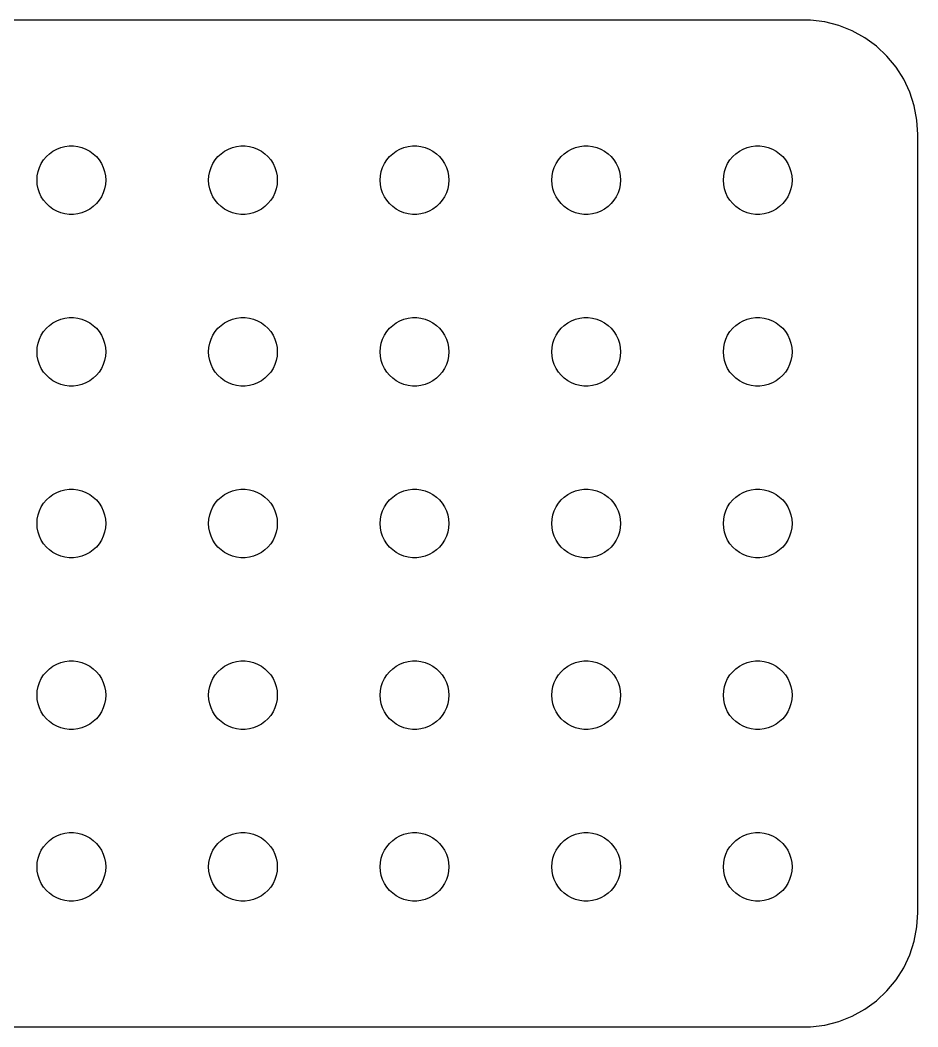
# Model space of a CAD drawing. Header units: metres. Extents: x -37 to 37, y 248 to 508.
# Drawn here: x -2.24 to 37, y 248.01 to 291.99 of the extents above; entities that cross this region are included whole.
import ezdxf

# ---------------------------------------------------------------- set-up
doc = ezdxf.new("R2010")
doc.units = ezdxf.units.M

msp = doc.modelspace()

# ---------------------------------------------------------------- linework, layer by layer
for p, q in [((32.3139, 291.99), (-32.3139, 291.99)), ((32.9369, 291.911), (32.3139, 291.99)), ((33.5451, 291.755), (32.9369, 291.911)), ((34.1289, 291.524), (33.5451, 291.755)), ((34.6791, 291.222), (34.1289, 291.524)), ((35.1871, 290.853), (34.6791, 291.222)), ((35.6448, 290.423), (35.1871, 290.853)), ((36.0451, 289.939), (35.6448, 290.423)), ((36.3815, 289.409), (36.0451, 289.939)), ((36.6489, 288.841), (36.3815, 289.409)), ((36.8429, 288.243), (36.6489, 288.841)), ((36.9606, 287.627), (36.8429, 288.243)), ((37, 287), (36.9606, 287.627)), ((37, 253), (37, 287)), ((-0.803726, 286.266), (-0.638657, 286.357)), ((-0.638657, 286.357), (-0.463516, 286.427)), ((-0.463516, 286.427), (-0.281067, 286.473)), ((-0.281067, 286.473), (-0.094177, 286.497)), ((-0.094177, 286.497), (0.094177, 286.497)), ((0.094177, 286.497), (0.281067, 286.473)), ((0.281067, 286.473), (0.463516, 286.427)), ((0.463516, 286.427), (0.638657, 286.357)), ((0.638657, 286.357), (0.803726, 286.266)), ((6.69626, 286.266), (6.86133, 286.357)), ((6.86133, 286.357), (7.03647, 286.427)), ((7.03647, 286.427), (7.21892, 286.473)), ((7.21892, 286.473), (7.40581, 286.497)), ((7.40581, 286.497), (7.59418, 286.497)), ((7.59418, 286.497), (7.78107, 286.473)), ((7.78107, 286.473), (7.96352, 286.427)), ((7.96352, 286.427), (8.13866, 286.357)), ((8.13866, 286.357), (8.30373, 286.266)), ((14.1963, 286.266), (14.3613, 286.357)), ((14.3613, 286.357), (14.5365, 286.427)), ((14.5365, 286.427), (14.7189, 286.473)), ((14.7189, 286.473), (14.9058, 286.497)), ((14.9058, 286.497), (15.0942, 286.497)), ((15.0942, 286.497), (15.2811, 286.473)), ((15.2811, 286.473), (15.4635, 286.427)), ((15.4635, 286.427), (15.6387, 286.357)), ((15.6387, 286.357), (15.8037, 286.266)), ((21.6963, 286.266), (21.8613, 286.357)), ((21.8613, 286.357), (22.0365, 286.427)), ((22.0365, 286.427), (22.2189, 286.473)), ((22.2189, 286.473), (22.4058, 286.497)), ((22.4058, 286.497), (22.5942, 286.497)), ((22.5942, 286.497), (22.7811, 286.473)), ((22.7811, 286.473), (22.9635, 286.427)), ((22.9635, 286.427), (23.1387, 286.357)), ((23.1387, 286.357), (23.3037, 286.266)), ((29.1963, 286.266), (29.3613, 286.357)), ((29.3613, 286.357), (29.5365, 286.427)), ((29.5365, 286.427), (29.7189, 286.473)), ((29.7189, 286.473), (29.9058, 286.497)), ((29.9058, 286.497), (30.0942, 286.497)), ((30.0942, 286.497), (30.2811, 286.473)), ((30.2811, 286.473), (30.4635, 286.427)), ((30.4635, 286.427), (30.6387, 286.357)), ((30.6387, 286.357), (30.8037, 286.266)), ((-1.31445, 285.723), (-1.21352, 285.882)), ((-1.21352, 285.882), (-1.09344, 286.027)), ((-1.09344, 286.027), (-0.956131, 286.156)), ((-0.956131, 286.156), (-0.803726, 286.266)), ((0.803726, 286.266), (0.956131, 286.156)), ((0.956131, 286.156), (1.09344, 286.027)), ((1.09344, 286.027), (1.21352, 285.882)), ((1.21352, 285.882), (1.31445, 285.723)), ((6.18553, 285.723), (6.28647, 285.882)), ((6.28647, 285.882), (6.40654, 286.027)), ((6.40654, 286.027), (6.54385, 286.156)), ((6.54385, 286.156), (6.69626, 286.266)), ((8.30373, 286.266), (8.45613, 286.156)), ((8.45613, 286.156), (8.59344, 286.027)), ((8.59344, 286.027), (8.71352, 285.882)), ((8.71352, 285.882), (8.81445, 285.723)), ((13.6855, 285.723), (13.7865, 285.882)), ((13.7865, 285.882), (13.9065, 286.027)), ((13.9065, 286.027), (14.0439, 286.156)), ((14.0439, 286.156), (14.1963, 286.266)), ((15.8037, 286.266), (15.9561, 286.156)), ((15.9561, 286.156), (16.0934, 286.027)), ((16.0934, 286.027), (16.2135, 285.882)), ((16.2135, 285.882), (16.3145, 285.723)), ((21.1855, 285.723), (21.2865, 285.882)), ((21.2865, 285.882), (21.4065, 286.027)), ((21.4065, 286.027), (21.5439, 286.156)), ((21.5439, 286.156), (21.6963, 286.266)), ((23.3037, 286.266), (23.4561, 286.156)), ((23.4561, 286.156), (23.5934, 286.027)), ((23.5934, 286.027), (23.7135, 285.882)), ((23.7135, 285.882), (23.8145, 285.723)), ((28.6855, 285.723), (28.7865, 285.882)), ((28.7865, 285.882), (28.9065, 286.027)), ((28.9065, 286.027), (29.0439, 286.156)), ((29.0439, 286.156), (29.1963, 286.266)), ((30.8037, 286.266), (30.9561, 286.156)), ((30.9561, 286.156), (31.0934, 286.027)), ((31.0934, 286.027), (31.2135, 285.882)), ((31.2135, 285.882), (31.3145, 285.723)), ((-1.45287, 285.373), (-1.39465, 285.552)), ((-1.39465, 285.552), (-1.31445, 285.723)), ((1.31445, 285.723), (1.39465, 285.552)), ((1.39465, 285.552), (1.45287, 285.373)), ((6.04712, 285.373), (6.10533, 285.552)), ((6.10533, 285.552), (6.18553, 285.723)), ((8.81445, 285.723), (8.89465, 285.552)), ((8.89465, 285.552), (8.95287, 285.373)), ((13.5471, 285.373), (13.6053, 285.552)), ((13.6053, 285.552), (13.6855, 285.723)), ((16.3145, 285.723), (16.3947, 285.552)), ((16.3947, 285.552), (16.4529, 285.373)), ((21.0471, 285.373), (21.1053, 285.552)), ((21.1053, 285.552), (21.1855, 285.723)), ((23.8145, 285.723), (23.8947, 285.552)), ((23.8947, 285.552), (23.9529, 285.373)), ((28.5471, 285.373), (28.6053, 285.552)), ((28.6053, 285.552), (28.6855, 285.723)), ((31.3145, 285.723), (31.3947, 285.552)), ((31.3947, 285.552), (31.4529, 285.373)), ((-1.5, 285), (-1.48816, 285.188)), ((-1.48816, 284.812), (-1.5, 285)), ((-1.48816, 285.188), (-1.45287, 285.373)), ((1.45287, 285.373), (1.48816, 285.188)), ((1.48816, 285.188), (1.5, 285)), ((1.5, 285), (1.48816, 284.812)), ((6, 285), (6.01183, 285.188)), ((6.01183, 284.812), (6, 285)), ((6.01183, 285.188), (6.04712, 285.373)), ((8.95287, 285.373), (8.98816, 285.188)), ((8.98816, 285.188), (9, 285)), ((9, 285), (8.98816, 284.812)), ((13.5, 285), (13.5118, 285.188)), ((13.5118, 284.812), (13.5, 285)), ((13.5118, 285.188), (13.5471, 285.373)), ((16.4529, 285.373), (16.4882, 285.188)), ((16.4882, 285.188), (16.5, 285)), ((16.5, 285), (16.4882, 284.812)), ((21, 285), (21.0118, 285.188)), ((21.0118, 284.812), (21, 285)), ((21.0118, 285.188), (21.0471, 285.373)), ((23.9529, 285.373), (23.9882, 285.188)), ((23.9882, 285.188), (24, 285)), ((24, 285), (23.9882, 284.812)), ((28.5, 285), (28.5118, 285.188)), ((28.5118, 284.812), (28.5, 285)), ((28.5118, 285.188), (28.5471, 285.373)), ((31.4529, 285.373), (31.4882, 285.188)), ((31.4882, 285.188), (31.5, 285)), ((31.5, 285), (31.4882, 284.812)), ((-1.45287, 284.627), (-1.48816, 284.812)), ((-1.39465, 284.448), (-1.45287, 284.627)), ((1.45287, 284.627), (1.39465, 284.448)), ((1.48816, 284.812), (1.45287, 284.627)), ((6.04712, 284.627), (6.01183, 284.812)), ((6.10533, 284.448), (6.04712, 284.627)), ((8.95287, 284.627), (8.89465, 284.448)), ((8.98816, 284.812), (8.95287, 284.627)), ((13.5471, 284.627), (13.5118, 284.812)), ((13.6053, 284.448), (13.5471, 284.627)), ((16.4529, 284.627), (16.3947, 284.448)), ((16.4882, 284.812), (16.4529, 284.627)), ((21.0471, 284.627), (21.0118, 284.812)), ((21.1053, 284.448), (21.0471, 284.627)), ((23.9529, 284.627), (23.8947, 284.448)), ((23.9882, 284.812), (23.9529, 284.627)), ((28.5471, 284.627), (28.5118, 284.812)), ((28.6053, 284.448), (28.5471, 284.627)), ((31.4529, 284.627), (31.3947, 284.448)), ((31.4882, 284.812), (31.4529, 284.627)), ((-1.31445, 284.277), (-1.39465, 284.448)), ((-1.21352, 284.118), (-1.31445, 284.277)), ((-1.09344, 283.973), (-1.21352, 284.118)), ((1.21352, 284.118), (1.09344, 283.973)), ((1.31445, 284.277), (1.21352, 284.118)), ((1.39465, 284.448), (1.31445, 284.277)), ((6.18553, 284.277), (6.10533, 284.448)), ((6.28647, 284.118), (6.18553, 284.277)), ((6.40654, 283.973), (6.28647, 284.118)), ((8.71352, 284.118), (8.59344, 283.973)), ((8.81445, 284.277), (8.71352, 284.118)), ((8.89465, 284.448), (8.81445, 284.277)), ((13.6855, 284.277), (13.6053, 284.448)), ((13.7865, 284.118), (13.6855, 284.277)), ((13.9065, 283.973), (13.7865, 284.118)), ((16.2135, 284.118), (16.0934, 283.973)), ((16.3145, 284.277), (16.2135, 284.118)), ((16.3947, 284.448), (16.3145, 284.277)), ((21.1855, 284.277), (21.1053, 284.448)), ((21.2865, 284.118), (21.1855, 284.277)), ((21.4065, 283.973), (21.2865, 284.118)), ((23.7135, 284.118), (23.5934, 283.973)), ((23.8145, 284.277), (23.7135, 284.118)), ((23.8947, 284.448), (23.8145, 284.277)), ((28.6855, 284.277), (28.6053, 284.448)), ((28.7865, 284.118), (28.6855, 284.277)), ((28.9065, 283.973), (28.7865, 284.118)), ((31.2135, 284.118), (31.0934, 283.973)), ((31.3145, 284.277), (31.2135, 284.118)), ((31.3947, 284.448), (31.3145, 284.277)), ((-0.956131, 283.844), (-1.09344, 283.973)), ((-0.803726, 283.734), (-0.956131, 283.844)), ((-0.638657, 283.643), (-0.803726, 283.734)), ((0.803726, 283.734), (0.638657, 283.643)), ((0.956131, 283.844), (0.803726, 283.734)), ((1.09344, 283.973), (0.956131, 283.844)), ((6.54385, 283.844), (6.40654, 283.973)), ((6.69626, 283.734), (6.54385, 283.844)), ((6.86133, 283.643), (6.69626, 283.734)), ((8.30373, 283.734), (8.13866, 283.643)), ((8.45613, 283.844), (8.30373, 283.734)), ((8.59344, 283.973), (8.45613, 283.844)), ((14.0439, 283.844), (13.9065, 283.973)), ((14.1963, 283.734), (14.0439, 283.844)), ((14.3613, 283.643), (14.1963, 283.734)), ((15.8037, 283.734), (15.6387, 283.643)), ((15.9561, 283.844), (15.8037, 283.734)), ((16.0934, 283.973), (15.9561, 283.844)), ((21.5439, 283.844), (21.4065, 283.973)), ((21.6963, 283.734), (21.5439, 283.844)), ((21.8613, 283.643), (21.6963, 283.734)), ((23.3037, 283.734), (23.1387, 283.643)), ((23.4561, 283.844), (23.3037, 283.734)), ((23.5934, 283.973), (23.4561, 283.844)), ((29.0439, 283.844), (28.9065, 283.973)), ((29.1963, 283.734), (29.0439, 283.844)), ((29.3613, 283.643), (29.1963, 283.734)), ((30.8037, 283.734), (30.6387, 283.643)), ((30.9561, 283.844), (30.8037, 283.734)), ((31.0934, 283.973), (30.9561, 283.844)), ((-0.463516, 283.573), (-0.638657, 283.643)), ((-0.281067, 283.527), (-0.463516, 283.573)), ((-0.094177, 283.503), (-0.281067, 283.527)), ((0.094177, 283.503), (-0.094177, 283.503)), ((0.281067, 283.527), (0.094177, 283.503)), ((0.463516, 283.573), (0.281067, 283.527)), ((0.638657, 283.643), (0.463516, 283.573)), ((7.03647, 283.573), (6.86133, 283.643)), ((7.21892, 283.527), (7.03647, 283.573)), ((7.40581, 283.503), (7.21892, 283.527)), ((7.59418, 283.503), (7.40581, 283.503)), ((7.78107, 283.527), (7.59418, 283.503)), ((7.96352, 283.573), (7.78107, 283.527)), ((8.13866, 283.643), (7.96352, 283.573)), ((14.5365, 283.573), (14.3613, 283.643)), ((14.7189, 283.527), (14.5365, 283.573)), ((14.9058, 283.503), (14.7189, 283.527)), ((15.0942, 283.503), (14.9058, 283.503)), ((15.2811, 283.527), (15.0942, 283.503)), ((15.4635, 283.573), (15.2811, 283.527)), ((15.6387, 283.643), (15.4635, 283.573)), ((22.0365, 283.573), (21.8613, 283.643)), ((22.2189, 283.527), (22.0365, 283.573)), ((22.4058, 283.503), (22.2189, 283.527)), ((22.5942, 283.503), (22.4058, 283.503)), ((22.7811, 283.527), (22.5942, 283.503)), ((22.9635, 283.573), (22.7811, 283.527)), ((23.1387, 283.643), (22.9635, 283.573)), ((29.5365, 283.573), (29.3613, 283.643)), ((29.7189, 283.527), (29.5365, 283.573)), ((29.9058, 283.503), (29.7189, 283.527)), ((30.0942, 283.503), (29.9058, 283.503)), ((30.2811, 283.527), (30.0942, 283.503)), ((30.4635, 283.573), (30.2811, 283.527)), ((30.6387, 283.643), (30.4635, 283.573)), ((-0.803726, 278.766), (-0.638657, 278.857)), ((-0.638657, 278.857), (-0.463516, 278.927)), ((-0.463516, 278.927), (-0.281067, 278.973)), ((-0.281067, 278.973), (-0.094177, 278.997)), ((-0.094177, 278.997), (0.094177, 278.997)), ((0.094177, 278.997), (0.281067, 278.973)), ((0.281067, 278.973), (0.463516, 278.927)), ((0.463516, 278.927), (0.638657, 278.857)), ((0.638657, 278.857), (0.803726, 278.766)), ((6.69626, 278.766), (6.86133, 278.857)), ((6.86133, 278.857), (7.03647, 278.927)), ((7.03647, 278.927), (7.21892, 278.973)), ((7.21892, 278.973), (7.40581, 278.997)), ((7.40581, 278.997), (7.59418, 278.997)), ((7.59418, 278.997), (7.78107, 278.973)), ((7.78107, 278.973), (7.96352, 278.927)), ((7.96352, 278.927), (8.13866, 278.857)), ((8.13866, 278.857), (8.30373, 278.766)), ((14.1963, 278.766), (14.3613, 278.857)), ((14.3613, 278.857), (14.5365, 278.927)), ((14.5365, 278.927), (14.7189, 278.973)), ((14.7189, 278.973), (14.9058, 278.997)), ((14.9058, 278.997), (15.0942, 278.997)), ((15.0942, 278.997), (15.2811, 278.973)), ((15.2811, 278.973), (15.4635, 278.927)), ((15.4635, 278.927), (15.6387, 278.857)), ((15.6387, 278.857), (15.8037, 278.766)), ((21.6963, 278.766), (21.8613, 278.857)), ((21.8613, 278.857), (22.0365, 278.927)), ((22.0365, 278.927), (22.2189, 278.973)), ((22.2189, 278.973), (22.4058, 278.997)), ((22.4058, 278.997), (22.5942, 278.997)), ((22.5942, 278.997), (22.7811, 278.973)), ((22.7811, 278.973), (22.9635, 278.927)), ((22.9635, 278.927), (23.1387, 278.857)), ((23.1387, 278.857), (23.3037, 278.766)), ((29.1963, 278.766), (29.3613, 278.857)), ((29.3613, 278.857), (29.5365, 278.927)), ((29.5365, 278.927), (29.7189, 278.973)), ((29.7189, 278.973), (29.9058, 278.997)), ((29.9058, 278.997), (30.0942, 278.997)), ((30.0942, 278.997), (30.2811, 278.973)), ((30.2811, 278.973), (30.4635, 278.927)), ((30.4635, 278.927), (30.6387, 278.857)), ((30.6387, 278.857), (30.8037, 278.766)), ((-1.21352, 278.382), (-1.09344, 278.527)), ((-1.09344, 278.527), (-0.956131, 278.656)), ((-0.956131, 278.656), (-0.803726, 278.766)), ((0.803726, 278.766), (0.956131, 278.656)), ((0.956131, 278.656), (1.09344, 278.527)), ((1.09344, 278.527), (1.21352, 278.382)), ((6.28647, 278.382), (6.40654, 278.527)), ((6.40654, 278.527), (6.54385, 278.656)), ((6.54385, 278.656), (6.69626, 278.766)), ((8.30373, 278.766), (8.45613, 278.656)), ((8.45613, 278.656), (8.59344, 278.527)), ((8.59344, 278.527), (8.71352, 278.382)), ((13.7865, 278.382), (13.9065, 278.527)), ((13.9065, 278.527), (14.0439, 278.656)), ((14.0439, 278.656), (14.1963, 278.766)), ((15.8037, 278.766), (15.9561, 278.656)), ((15.9561, 278.656), (16.0934, 278.527)), ((16.0934, 278.527), (16.2135, 278.382)), ((21.2865, 278.382), (21.4065, 278.527)), ((21.4065, 278.527), (21.5439, 278.656)), ((21.5439, 278.656), (21.6963, 278.766)), ((23.3037, 278.766), (23.4561, 278.656)), ((23.4561, 278.656), (23.5934, 278.527)), ((23.5934, 278.527), (23.7135, 278.382)), ((28.7865, 278.382), (28.9065, 278.527)), ((28.9065, 278.527), (29.0439, 278.656)), ((29.0439, 278.656), (29.1963, 278.766)), ((30.8037, 278.766), (30.9561, 278.656)), ((30.9561, 278.656), (31.0934, 278.527)), ((31.0934, 278.527), (31.2135, 278.382)), ((-1.45287, 277.873), (-1.39465, 278.052)), ((-1.39465, 278.052), (-1.31445, 278.223)), ((-1.31445, 278.223), (-1.21352, 278.382)), ((1.21352, 278.382), (1.31445, 278.223)), ((1.31445, 278.223), (1.39465, 278.052)), ((1.39465, 278.052), (1.45287, 277.873)), ((6.04712, 277.873), (6.10533, 278.052)), ((6.10533, 278.052), (6.18553, 278.223)), ((6.18553, 278.223), (6.28647, 278.382)), ((8.71352, 278.382), (8.81445, 278.223)), ((8.81445, 278.223), (8.89465, 278.052)), ((8.89465, 278.052), (8.95287, 277.873)), ((13.5471, 277.873), (13.6053, 278.052)), ((13.6053, 278.052), (13.6855, 278.223)), ((13.6855, 278.223), (13.7865, 278.382)), ((16.2135, 278.382), (16.3145, 278.223)), ((16.3145, 278.223), (16.3947, 278.052)), ((16.3947, 278.052), (16.4529, 277.873)), ((21.0471, 277.873), (21.1053, 278.052)), ((21.1053, 278.052), (21.1855, 278.223)), ((21.1855, 278.223), (21.2865, 278.382)), ((23.7135, 278.382), (23.8145, 278.223)), ((23.8145, 278.223), (23.8947, 278.052)), ((23.8947, 278.052), (23.9529, 277.873)), ((28.5471, 277.873), (28.6053, 278.052)), ((28.6053, 278.052), (28.6855, 278.223)), ((28.6855, 278.223), (28.7865, 278.382)), ((31.2135, 278.382), (31.3145, 278.223)), ((31.3145, 278.223), (31.3947, 278.052)), ((31.3947, 278.052), (31.4529, 277.873)), ((-1.5, 277.5), (-1.48816, 277.688)), ((-1.48816, 277.688), (-1.45287, 277.873)), ((1.45287, 277.873), (1.48816, 277.688)), ((1.48816, 277.688), (1.5, 277.5)), ((6, 277.5), (6.01183, 277.688)), ((6.01183, 277.688), (6.04712, 277.873)), ((8.95287, 277.873), (8.98816, 277.688)), ((8.98816, 277.688), (9, 277.5)), ((13.5, 277.5), (13.5118, 277.688)), ((13.5118, 277.688), (13.5471, 277.873)), ((16.4529, 277.873), (16.4882, 277.688)), ((16.4882, 277.688), (16.5, 277.5)), ((21, 277.5), (21.0118, 277.688)), ((21.0118, 277.688), (21.0471, 277.873)), ((23.9529, 277.873), (23.9882, 277.688)), ((23.9882, 277.688), (24, 277.5)), ((28.5, 277.5), (28.5118, 277.688)), ((28.5118, 277.688), (28.5471, 277.873)), ((31.4529, 277.873), (31.4882, 277.688)), ((31.4882, 277.688), (31.5, 277.5)), ((-1.48816, 277.312), (-1.5, 277.5)), ((-1.45287, 277.127), (-1.48816, 277.312)), ((-1.39465, 276.948), (-1.45287, 277.127)), ((1.45287, 277.127), (1.39465, 276.948)), ((1.48816, 277.312), (1.45287, 277.127)), ((1.5, 277.5), (1.48816, 277.312)), ((6.01183, 277.312), (6, 277.5)), ((6.04712, 277.127), (6.01183, 277.312)), ((6.10533, 276.948), (6.04712, 277.127)), ((8.95287, 277.127), (8.89465, 276.948)), ((8.98816, 277.312), (8.95287, 277.127)), ((9, 277.5), (8.98816, 277.312)), ((13.5118, 277.312), (13.5, 277.5)), ((13.5471, 277.127), (13.5118, 277.312)), ((13.6053, 276.948), (13.5471, 277.127)), ((16.4529, 277.127), (16.3947, 276.948)), ((16.4882, 277.312), (16.4529, 277.127)), ((16.5, 277.5), (16.4882, 277.312)), ((21.0118, 277.312), (21, 277.5)), ((21.0471, 277.127), (21.0118, 277.312)), ((21.1053, 276.948), (21.0471, 277.127)), ((23.9529, 277.127), (23.8947, 276.948)), ((23.9882, 277.312), (23.9529, 277.127)), ((24, 277.5), (23.9882, 277.312)), ((28.5118, 277.312), (28.5, 277.5)), ((28.5471, 277.127), (28.5118, 277.312)), ((28.6053, 276.948), (28.5471, 277.127)), ((31.4529, 277.127), (31.3947, 276.948)), ((31.4882, 277.312), (31.4529, 277.127)), ((31.5, 277.5), (31.4882, 277.312)), ((-1.31445, 276.777), (-1.39465, 276.948)), ((-1.21352, 276.618), (-1.31445, 276.777)), ((1.31445, 276.777), (1.21352, 276.618)), ((1.39465, 276.948), (1.31445, 276.777)), ((6.18553, 276.777), (6.10533, 276.948)), ((6.28647, 276.618), (6.18553, 276.777)), ((8.81445, 276.777), (8.71352, 276.618)), ((8.89465, 276.948), (8.81445, 276.777)), ((13.6855, 276.777), (13.6053, 276.948)), ((13.7865, 276.618), (13.6855, 276.777)), ((16.3145, 276.777), (16.2135, 276.618)), ((16.3947, 276.948), (16.3145, 276.777)), ((21.1855, 276.777), (21.1053, 276.948)), ((21.2865, 276.618), (21.1855, 276.777)), ((23.8145, 276.777), (23.7135, 276.618)), ((23.8947, 276.948), (23.8145, 276.777)), ((28.6855, 276.777), (28.6053, 276.948)), ((28.7865, 276.618), (28.6855, 276.777)), ((31.3145, 276.777), (31.2135, 276.618)), ((31.3947, 276.948), (31.3145, 276.777)), ((-1.09344, 276.473), (-1.21352, 276.618)), ((-0.956131, 276.344), (-1.09344, 276.473)), ((-0.803726, 276.234), (-0.956131, 276.344)), ((-0.638657, 276.143), (-0.803726, 276.234)), ((0.803726, 276.234), (0.638657, 276.143)), ((0.956131, 276.344), (0.803726, 276.234)), ((1.09344, 276.473), (0.956131, 276.344)), ((1.21352, 276.618), (1.09344, 276.473)), ((6.40654, 276.473), (6.28647, 276.618)), ((6.54385, 276.344), (6.40654, 276.473)), ((6.69626, 276.234), (6.54385, 276.344)), ((6.86133, 276.143), (6.69626, 276.234)), ((8.30373, 276.234), (8.13866, 276.143)), ((8.45613, 276.344), (8.30373, 276.234)), ((8.59344, 276.473), (8.45613, 276.344)), ((8.71352, 276.618), (8.59344, 276.473)), ((13.9065, 276.473), (13.7865, 276.618)), ((14.0439, 276.344), (13.9065, 276.473)), ((14.1963, 276.234), (14.0439, 276.344)), ((14.3613, 276.143), (14.1963, 276.234)), ((15.8037, 276.234), (15.6387, 276.143)), ((15.9561, 276.344), (15.8037, 276.234)), ((16.0934, 276.473), (15.9561, 276.344)), ((16.2135, 276.618), (16.0934, 276.473)), ((21.4065, 276.473), (21.2865, 276.618)), ((21.5439, 276.344), (21.4065, 276.473)), ((21.6963, 276.234), (21.5439, 276.344)), ((21.8613, 276.143), (21.6963, 276.234)), ((23.3037, 276.234), (23.1387, 276.143)), ((23.4561, 276.344), (23.3037, 276.234)), ((23.5934, 276.473), (23.4561, 276.344)), ((23.7135, 276.618), (23.5934, 276.473)), ((28.9065, 276.473), (28.7865, 276.618)), ((29.0439, 276.344), (28.9065, 276.473)), ((29.1963, 276.234), (29.0439, 276.344)), ((29.3613, 276.143), (29.1963, 276.234)), ((30.8037, 276.234), (30.6387, 276.143)), ((30.9561, 276.344), (30.8037, 276.234)), ((31.0934, 276.473), (30.9561, 276.344)), ((31.2135, 276.618), (31.0934, 276.473)), ((-0.463516, 276.073), (-0.638657, 276.143)), ((-0.281067, 276.027), (-0.463516, 276.073)), ((-0.094177, 276.003), (-0.281067, 276.027)), ((0.094177, 276.003), (-0.094177, 276.003)), ((0.281067, 276.027), (0.094177, 276.003)), ((0.463516, 276.073), (0.281067, 276.027)), ((0.638657, 276.143), (0.463516, 276.073)), ((7.03647, 276.073), (6.86133, 276.143)), ((7.21892, 276.027), (7.03647, 276.073)), ((7.40581, 276.003), (7.21892, 276.027)), ((7.59418, 276.003), (7.40581, 276.003)), ((7.78107, 276.027), (7.59418, 276.003)), ((7.96352, 276.073), (7.78107, 276.027)), ((8.13866, 276.143), (7.96352, 276.073)), ((14.5365, 276.073), (14.3613, 276.143)), ((14.7189, 276.027), (14.5365, 276.073)), ((14.9058, 276.003), (14.7189, 276.027)), ((15.0942, 276.003), (14.9058, 276.003)), ((15.2811, 276.027), (15.0942, 276.003)), ((15.4635, 276.073), (15.2811, 276.027)), ((15.6387, 276.143), (15.4635, 276.073)), ((22.0365, 276.073), (21.8613, 276.143)), ((22.2189, 276.027), (22.0365, 276.073)), ((22.4058, 276.003), (22.2189, 276.027)), ((22.5942, 276.003), (22.4058, 276.003)), ((22.7811, 276.027), (22.5942, 276.003)), ((22.9635, 276.073), (22.7811, 276.027)), ((23.1387, 276.143), (22.9635, 276.073)), ((29.5365, 276.073), (29.3613, 276.143)), ((29.7189, 276.027), (29.5365, 276.073)), ((29.9058, 276.003), (29.7189, 276.027)), ((30.0942, 276.003), (29.9058, 276.003)), ((30.2811, 276.027), (30.0942, 276.003)), ((30.4635, 276.073), (30.2811, 276.027)), ((30.6387, 276.143), (30.4635, 276.073)), ((-0.803726, 271.266), (-0.638657, 271.357)), ((-0.638657, 271.357), (-0.463516, 271.427)), ((-0.463516, 271.427), (-0.281067, 271.473)), ((-0.281067, 271.473), (-0.094177, 271.497)), ((-0.094177, 271.497), (0.094177, 271.497)), ((0.094177, 271.497), (0.281067, 271.473)), ((0.281067, 271.473), (0.463516, 271.427)), ((0.463516, 271.427), (0.638657, 271.357)), ((0.638657, 271.357), (0.803726, 271.266)), ((6.69626, 271.266), (6.86133, 271.357)), ((6.86133, 271.357), (7.03647, 271.427)), ((7.03647, 271.427), (7.21892, 271.473)), ((7.21892, 271.473), (7.40581, 271.497)), ((7.40581, 271.497), (7.59418, 271.497)), ((7.59418, 271.497), (7.78107, 271.473)), ((7.78107, 271.473), (7.96352, 271.427)), ((7.96352, 271.427), (8.13866, 271.357)), ((8.13866, 271.357), (8.30373, 271.266)), ((14.1963, 271.266), (14.3613, 271.357)), ((14.3613, 271.357), (14.5365, 271.427)), ((14.5365, 271.427), (14.7189, 271.473)), ((14.7189, 271.473), (14.9058, 271.497)), ((14.9058, 271.497), (15.0942, 271.497)), ((15.0942, 271.497), (15.2811, 271.473)), ((15.2811, 271.473), (15.4635, 271.427)), ((15.4635, 271.427), (15.6387, 271.357)), ((15.6387, 271.357), (15.8037, 271.266)), ((21.6963, 271.266), (21.8613, 271.357)), ((21.8613, 271.357), (22.0365, 271.427)), ((22.0365, 271.427), (22.2189, 271.473)), ((22.2189, 271.473), (22.4058, 271.497)), ((22.4058, 271.497), (22.5942, 271.497)), ((22.5942, 271.497), (22.7811, 271.473)), ((22.7811, 271.473), (22.9635, 271.427)), ((22.9635, 271.427), (23.1387, 271.357)), ((23.1387, 271.357), (23.3037, 271.266)), ((29.1963, 271.266), (29.3613, 271.357)), ((29.3613, 271.357), (29.5365, 271.427)), ((29.5365, 271.427), (29.7189, 271.473)), ((29.7189, 271.473), (29.9058, 271.497)), ((29.9058, 271.497), (30.0942, 271.497)), ((30.0942, 271.497), (30.2811, 271.473)), ((30.2811, 271.473), (30.4635, 271.427)), ((30.4635, 271.427), (30.6387, 271.357)), ((30.6387, 271.357), (30.8037, 271.266)), ((-1.21352, 270.882), (-1.09344, 271.027)), ((-1.09344, 271.027), (-0.956131, 271.156)), ((-0.956131, 271.156), (-0.803726, 271.266)), ((0.803726, 271.266), (0.956131, 271.156)), ((0.956131, 271.156), (1.09344, 271.027)), ((1.09344, 271.027), (1.21352, 270.882)), ((6.28647, 270.882), (6.40654, 271.027)), ((6.40654, 271.027), (6.54385, 271.156)), ((6.54385, 271.156), (6.69626, 271.266)), ((8.30373, 271.266), (8.45613, 271.156)), ((8.45613, 271.156), (8.59344, 271.027)), ((8.59344, 271.027), (8.71352, 270.882)), ((13.7865, 270.882), (13.9065, 271.027)), ((13.9065, 271.027), (14.0439, 271.156)), ((14.0439, 271.156), (14.1963, 271.266)), ((15.8037, 271.266), (15.9561, 271.156)), ((15.9561, 271.156), (16.0934, 271.027)), ((16.0934, 271.027), (16.2135, 270.882)), ((21.2865, 270.882), (21.4065, 271.027)), ((21.4065, 271.027), (21.5439, 271.156)), ((21.5439, 271.156), (21.6963, 271.266)), ((23.3037, 271.266), (23.4561, 271.156)), ((23.4561, 271.156), (23.5934, 271.027)), ((23.5934, 271.027), (23.7135, 270.882)), ((28.7865, 270.882), (28.9065, 271.027)), ((28.9065, 271.027), (29.0439, 271.156)), ((29.0439, 271.156), (29.1963, 271.266)), ((30.8037, 271.266), (30.9561, 271.156)), ((30.9561, 271.156), (31.0934, 271.027)), ((31.0934, 271.027), (31.2135, 270.882)), ((-1.45287, 270.373), (-1.39465, 270.552)), ((-1.39465, 270.552), (-1.31445, 270.723)), ((-1.31445, 270.723), (-1.21352, 270.882)), ((1.21352, 270.882), (1.31445, 270.723)), ((1.31445, 270.723), (1.39465, 270.552)), ((1.39465, 270.552), (1.45287, 270.373)), ((6.04712, 270.373), (6.10533, 270.552)), ((6.10533, 270.552), (6.18553, 270.723)), ((6.18553, 270.723), (6.28647, 270.882)), ((8.71352, 270.882), (8.81445, 270.723)), ((8.81445, 270.723), (8.89465, 270.552)), ((8.89465, 270.552), (8.95287, 270.373)), ((13.5471, 270.373), (13.6053, 270.552)), ((13.6053, 270.552), (13.6855, 270.723)), ((13.6855, 270.723), (13.7865, 270.882)), ((16.2135, 270.882), (16.3145, 270.723)), ((16.3145, 270.723), (16.3947, 270.552)), ((16.3947, 270.552), (16.4529, 270.373)), ((21.0471, 270.373), (21.1053, 270.552)), ((21.1053, 270.552), (21.1855, 270.723)), ((21.1855, 270.723), (21.2865, 270.882)), ((23.7135, 270.882), (23.8145, 270.723)), ((23.8145, 270.723), (23.8947, 270.552)), ((23.8947, 270.552), (23.9529, 270.373)), ((28.5471, 270.373), (28.6053, 270.552)), ((28.6053, 270.552), (28.6855, 270.723)), ((28.6855, 270.723), (28.7865, 270.882)), ((31.2135, 270.882), (31.3145, 270.723)), ((31.3145, 270.723), (31.3947, 270.552)), ((31.3947, 270.552), (31.4529, 270.373)), ((-1.5, 270), (-1.48816, 270.188)), ((-1.48816, 270.188), (-1.45287, 270.373)), ((1.45287, 270.373), (1.48816, 270.188)), ((1.48816, 270.188), (1.5, 270)), ((6, 270), (6.01183, 270.188)), ((6.01183, 270.188), (6.04712, 270.373)), ((8.95287, 270.373), (8.98816, 270.188)), ((8.98816, 270.188), (9, 270)), ((13.5, 270), (13.5118, 270.188)), ((13.5118, 270.188), (13.5471, 270.373)), ((16.4529, 270.373), (16.4882, 270.188)), ((16.4882, 270.188), (16.5, 270)), ((21, 270), (21.0118, 270.188)), ((21.0118, 270.188), (21.0471, 270.373)), ((23.9529, 270.373), (23.9882, 270.188)), ((23.9882, 270.188), (24, 270)), ((28.5, 270), (28.5118, 270.188)), ((28.5118, 270.188), (28.5471, 270.373)), ((31.4529, 270.373), (31.4882, 270.188)), ((31.4882, 270.188), (31.5, 270)), ((-1.48816, 269.812), (-1.5, 270)), ((-1.45287, 269.627), (-1.48816, 269.812)), ((-1.39465, 269.448), (-1.45287, 269.627)), ((1.45287, 269.627), (1.39465, 269.448)), ((1.48816, 269.812), (1.45287, 269.627)), ((1.5, 270), (1.48816, 269.812)), ((6.01183, 269.812), (6, 270)), ((6.04712, 269.627), (6.01183, 269.812)), ((6.10533, 269.448), (6.04712, 269.627)), ((8.95287, 269.627), (8.89465, 269.448)), ((8.98816, 269.812), (8.95287, 269.627)), ((9, 270), (8.98816, 269.812)), ((13.5118, 269.812), (13.5, 270)), ((13.5471, 269.627), (13.5118, 269.812)), ((13.6053, 269.448), (13.5471, 269.627)), ((16.4529, 269.627), (16.3947, 269.448)), ((16.4882, 269.812), (16.4529, 269.627)), ((16.5, 270), (16.4882, 269.812)), ((21.0118, 269.812), (21, 270)), ((21.0471, 269.627), (21.0118, 269.812)), ((21.1053, 269.448), (21.0471, 269.627)), ((23.9529, 269.627), (23.8947, 269.448)), ((23.9882, 269.812), (23.9529, 269.627)), ((24, 270), (23.9882, 269.812)), ((28.5118, 269.812), (28.5, 270)), ((28.5471, 269.627), (28.5118, 269.812)), ((28.6053, 269.448), (28.5471, 269.627)), ((31.4529, 269.627), (31.3947, 269.448)), ((31.4882, 269.812), (31.4529, 269.627)), ((31.5, 270), (31.4882, 269.812)), ((-1.31445, 269.277), (-1.39465, 269.448)), ((-1.21352, 269.118), (-1.31445, 269.277)), ((1.31445, 269.277), (1.21352, 269.118)), ((1.39465, 269.448), (1.31445, 269.277)), ((6.18553, 269.277), (6.10533, 269.448)), ((6.28647, 269.118), (6.18553, 269.277)), ((8.81445, 269.277), (8.71352, 269.118)), ((8.89465, 269.448), (8.81445, 269.277)), ((13.6855, 269.277), (13.6053, 269.448)), ((13.7865, 269.118), (13.6855, 269.277)), ((16.3145, 269.277), (16.2135, 269.118)), ((16.3947, 269.448), (16.3145, 269.277)), ((21.1855, 269.277), (21.1053, 269.448)), ((21.2865, 269.118), (21.1855, 269.277)), ((23.8145, 269.277), (23.7135, 269.118)), ((23.8947, 269.448), (23.8145, 269.277)), ((28.6855, 269.277), (28.6053, 269.448)), ((28.7865, 269.118), (28.6855, 269.277)), ((31.3145, 269.277), (31.2135, 269.118)), ((31.3947, 269.448), (31.3145, 269.277)), ((-1.09344, 268.973), (-1.21352, 269.118)), ((-0.956131, 268.844), (-1.09344, 268.973)), ((-0.803726, 268.734), (-0.956131, 268.844)), ((-0.638657, 268.643), (-0.803726, 268.734)), ((0.803726, 268.734), (0.638657, 268.643)), ((0.956131, 268.844), (0.803726, 268.734)), ((1.09344, 268.973), (0.956131, 268.844)), ((1.21352, 269.118), (1.09344, 268.973)), ((6.40654, 268.973), (6.28647, 269.118)), ((6.54385, 268.844), (6.40654, 268.973)), ((6.69626, 268.734), (6.54385, 268.844)), ((6.86133, 268.643), (6.69626, 268.734)), ((8.30373, 268.734), (8.13866, 268.643)), ((8.45613, 268.844), (8.30373, 268.734)), ((8.59344, 268.973), (8.45613, 268.844)), ((8.71352, 269.118), (8.59344, 268.973)), ((13.9065, 268.973), (13.7865, 269.118)), ((14.0439, 268.844), (13.9065, 268.973)), ((14.1963, 268.734), (14.0439, 268.844)), ((14.3613, 268.643), (14.1963, 268.734)), ((15.8037, 268.734), (15.6387, 268.643)), ((15.9561, 268.844), (15.8037, 268.734)), ((16.0934, 268.973), (15.9561, 268.844)), ((16.2135, 269.118), (16.0934, 268.973)), ((21.4065, 268.973), (21.2865, 269.118)), ((21.5439, 268.844), (21.4065, 268.973)), ((21.6963, 268.734), (21.5439, 268.844)), ((21.8613, 268.643), (21.6963, 268.734)), ((23.3037, 268.734), (23.1387, 268.643)), ((23.4561, 268.844), (23.3037, 268.734)), ((23.5934, 268.973), (23.4561, 268.844)), ((23.7135, 269.118), (23.5934, 268.973)), ((28.9065, 268.973), (28.7865, 269.118)), ((29.0439, 268.844), (28.9065, 268.973)), ((29.1963, 268.734), (29.0439, 268.844)), ((29.3613, 268.643), (29.1963, 268.734)), ((30.8037, 268.734), (30.6387, 268.643)), ((30.9561, 268.844), (30.8037, 268.734)), ((31.0934, 268.973), (30.9561, 268.844)), ((31.2135, 269.118), (31.0934, 268.973)), ((-0.463516, 268.573), (-0.638657, 268.643)), ((-0.281067, 268.527), (-0.463516, 268.573)), ((-0.094177, 268.503), (-0.281067, 268.527)), ((0.094177, 268.503), (-0.094177, 268.503)), ((0.281067, 268.527), (0.094177, 268.503)), ((0.463516, 268.573), (0.281067, 268.527)), ((0.638657, 268.643), (0.463516, 268.573)), ((7.03647, 268.573), (6.86133, 268.643)), ((7.21892, 268.527), (7.03647, 268.573)), ((7.40581, 268.503), (7.21892, 268.527)), ((7.59418, 268.503), (7.40581, 268.503)), ((7.78107, 268.527), (7.59418, 268.503)), ((7.96352, 268.573), (7.78107, 268.527)), ((8.13866, 268.643), (7.96352, 268.573)), ((14.5365, 268.573), (14.3613, 268.643)), ((14.7189, 268.527), (14.5365, 268.573)), ((14.9058, 268.503), (14.7189, 268.527)), ((15.0942, 268.503), (14.9058, 268.503)), ((15.2811, 268.527), (15.0942, 268.503)), ((15.4635, 268.573), (15.2811, 268.527)), ((15.6387, 268.643), (15.4635, 268.573)), ((22.0365, 268.573), (21.8613, 268.643)), ((22.2189, 268.527), (22.0365, 268.573)), ((22.4058, 268.503), (22.2189, 268.527)), ((22.5942, 268.503), (22.4058, 268.503)), ((22.7811, 268.527), (22.5942, 268.503)), ((22.9635, 268.573), (22.7811, 268.527)), ((23.1387, 268.643), (22.9635, 268.573)), ((29.5365, 268.573), (29.3613, 268.643)), ((29.7189, 268.527), (29.5365, 268.573)), ((29.9058, 268.503), (29.7189, 268.527)), ((30.0942, 268.503), (29.9058, 268.503)), ((30.2811, 268.527), (30.0942, 268.503)), ((30.4635, 268.573), (30.2811, 268.527)), ((30.6387, 268.643), (30.4635, 268.573)), ((-0.638657, 263.857), (-0.463516, 263.927)), ((-0.463516, 263.927), (-0.281067, 263.973)), ((-0.281067, 263.973), (-0.094177, 263.997)), ((-0.094177, 263.997), (0.094177, 263.997)), ((0.094177, 263.997), (0.281067, 263.973)), ((0.281067, 263.973), (0.463516, 263.927)), ((0.463516, 263.927), (0.638657, 263.857)), ((6.86133, 263.857), (7.03647, 263.927)), ((7.03647, 263.927), (7.21892, 263.973)), ((7.21892, 263.973), (7.40581, 263.997)), ((7.40581, 263.997), (7.59418, 263.997)), ((7.59418, 263.997), (7.78107, 263.973)), ((7.78107, 263.973), (7.96352, 263.927)), ((7.96352, 263.927), (8.13866, 263.857)), ((14.3613, 263.857), (14.5365, 263.927)), ((14.5365, 263.927), (14.7189, 263.973)), ((14.7189, 263.973), (14.9058, 263.997)), ((14.9058, 263.997), (15.0942, 263.997)), ((15.0942, 263.997), (15.2811, 263.973)), ((15.2811, 263.973), (15.4635, 263.927)), ((15.4635, 263.927), (15.6387, 263.857)), ((21.8613, 263.857), (22.0365, 263.927)), ((22.0365, 263.927), (22.2189, 263.973)), ((22.2189, 263.973), (22.4058, 263.997)), ((22.4058, 263.997), (22.5942, 263.997)), ((22.5942, 263.997), (22.7811, 263.973)), ((22.7811, 263.973), (22.9635, 263.927)), ((22.9635, 263.927), (23.1387, 263.857)), ((29.3613, 263.857), (29.5365, 263.927)), ((29.5365, 263.927), (29.7189, 263.973)), ((29.7189, 263.973), (29.9058, 263.997)), ((29.9058, 263.997), (30.0942, 263.997)), ((30.0942, 263.997), (30.2811, 263.973)), ((30.2811, 263.973), (30.4635, 263.927)), ((30.4635, 263.927), (30.6387, 263.857)), ((-1.21352, 263.382), (-1.09344, 263.527)), ((-1.09344, 263.527), (-0.956131, 263.656)), ((-0.956131, 263.656), (-0.803726, 263.766)), ((-0.803726, 263.766), (-0.638657, 263.857)), ((0.638657, 263.857), (0.803726, 263.766)), ((0.803726, 263.766), (0.956131, 263.656)), ((0.956131, 263.656), (1.09344, 263.527)), ((1.09344, 263.527), (1.21352, 263.382)), ((6.28647, 263.382), (6.40654, 263.527)), ((6.40654, 263.527), (6.54385, 263.656)), ((6.54385, 263.656), (6.69626, 263.766)), ((6.69626, 263.766), (6.86133, 263.857)), ((8.13866, 263.857), (8.30373, 263.766)), ((8.30373, 263.766), (8.45613, 263.656)), ((8.45613, 263.656), (8.59344, 263.527)), ((8.59344, 263.527), (8.71352, 263.382)), ((13.7865, 263.382), (13.9065, 263.527)), ((13.9065, 263.527), (14.0439, 263.656)), ((14.0439, 263.656), (14.1963, 263.766)), ((14.1963, 263.766), (14.3613, 263.857)), ((15.6387, 263.857), (15.8037, 263.766)), ((15.8037, 263.766), (15.9561, 263.656)), ((15.9561, 263.656), (16.0934, 263.527)), ((16.0934, 263.527), (16.2135, 263.382)), ((21.2865, 263.382), (21.4065, 263.527)), ((21.4065, 263.527), (21.5439, 263.656)), ((21.5439, 263.656), (21.6963, 263.766)), ((21.6963, 263.766), (21.8613, 263.857)), ((23.1387, 263.857), (23.3037, 263.766)), ((23.3037, 263.766), (23.4561, 263.656)), ((23.4561, 263.656), (23.5934, 263.527)), ((23.5934, 263.527), (23.7135, 263.382)), ((28.7865, 263.382), (28.9065, 263.527)), ((28.9065, 263.527), (29.0439, 263.656)), ((29.0439, 263.656), (29.1963, 263.766)), ((29.1963, 263.766), (29.3613, 263.857)), ((30.6387, 263.857), (30.8037, 263.766)), ((30.8037, 263.766), (30.9561, 263.656)), ((30.9561, 263.656), (31.0934, 263.527)), ((31.0934, 263.527), (31.2135, 263.382)), ((-1.45287, 262.873), (-1.39465, 263.052)), ((-1.39465, 263.052), (-1.31445, 263.223)), ((-1.31445, 263.223), (-1.21352, 263.382)), ((1.21352, 263.382), (1.31445, 263.223)), ((1.31445, 263.223), (1.39465, 263.052)), ((1.39465, 263.052), (1.45287, 262.873)), ((6.04712, 262.873), (6.10533, 263.052)), ((6.10533, 263.052), (6.18553, 263.223)), ((6.18553, 263.223), (6.28647, 263.382)), ((8.71352, 263.382), (8.81445, 263.223)), ((8.81445, 263.223), (8.89465, 263.052)), ((8.89465, 263.052), (8.95287, 262.873)), ((13.5471, 262.873), (13.6053, 263.052)), ((13.6053, 263.052), (13.6855, 263.223)), ((13.6855, 263.223), (13.7865, 263.382)), ((16.2135, 263.382), (16.3145, 263.223)), ((16.3145, 263.223), (16.3947, 263.052)), ((16.3947, 263.052), (16.4529, 262.873)), ((21.0471, 262.873), (21.1053, 263.052)), ((21.1053, 263.052), (21.1855, 263.223)), ((21.1855, 263.223), (21.2865, 263.382)), ((23.7135, 263.382), (23.8145, 263.223)), ((23.8145, 263.223), (23.8947, 263.052)), ((23.8947, 263.052), (23.9529, 262.873)), ((28.5471, 262.873), (28.6053, 263.052)), ((28.6053, 263.052), (28.6855, 263.223)), ((28.6855, 263.223), (28.7865, 263.382)), ((31.2135, 263.382), (31.3145, 263.223)), ((31.3145, 263.223), (31.3947, 263.052)), ((31.3947, 263.052), (31.4529, 262.873)), ((-1.5, 262.5), (-1.48816, 262.688)), ((-1.48816, 262.688), (-1.45287, 262.873)), ((1.45287, 262.873), (1.48816, 262.688)), ((1.48816, 262.688), (1.5, 262.5)), ((6, 262.5), (6.01183, 262.688)), ((6.01183, 262.688), (6.04712, 262.873)), ((8.95287, 262.873), (8.98816, 262.688)), ((8.98816, 262.688), (9, 262.5)), ((13.5, 262.5), (13.5118, 262.688)), ((13.5118, 262.688), (13.5471, 262.873)), ((16.4529, 262.873), (16.4882, 262.688)), ((16.4882, 262.688), (16.5, 262.5)), ((21, 262.5), (21.0118, 262.688)), ((21.0118, 262.688), (21.0471, 262.873)), ((23.9529, 262.873), (23.9882, 262.688)), ((23.9882, 262.688), (24, 262.5)), ((28.5, 262.5), (28.5118, 262.688)), ((28.5118, 262.688), (28.5471, 262.873)), ((31.4529, 262.873), (31.4882, 262.688)), ((31.4882, 262.688), (31.5, 262.5)), ((-1.48816, 262.312), (-1.5, 262.5)), ((-1.45287, 262.127), (-1.48816, 262.312)), ((-1.39465, 261.948), (-1.45287, 262.127)), ((1.45287, 262.127), (1.39465, 261.948)), ((1.48816, 262.312), (1.45287, 262.127)), ((1.5, 262.5), (1.48816, 262.312)), ((6.01183, 262.312), (6, 262.5)), ((6.04712, 262.127), (6.01183, 262.312)), ((6.10533, 261.948), (6.04712, 262.127)), ((8.95287, 262.127), (8.89465, 261.948)), ((8.98816, 262.312), (8.95287, 262.127)), ((9, 262.5), (8.98816, 262.312)), ((13.5118, 262.312), (13.5, 262.5)), ((13.5471, 262.127), (13.5118, 262.312)), ((13.6053, 261.948), (13.5471, 262.127)), ((16.4529, 262.127), (16.3947, 261.948)), ((16.4882, 262.312), (16.4529, 262.127)), ((16.5, 262.5), (16.4882, 262.312)), ((21.0118, 262.312), (21, 262.5)), ((21.0471, 262.127), (21.0118, 262.312)), ((21.1053, 261.948), (21.0471, 262.127)), ((23.9529, 262.127), (23.8947, 261.948)), ((23.9882, 262.312), (23.9529, 262.127)), ((24, 262.5), (23.9882, 262.312)), ((28.5118, 262.312), (28.5, 262.5)), ((28.5471, 262.127), (28.5118, 262.312)), ((28.6053, 261.948), (28.5471, 262.127)), ((31.4529, 262.127), (31.3947, 261.948)), ((31.4882, 262.312), (31.4529, 262.127)), ((31.5, 262.5), (31.4882, 262.312)), ((-1.31445, 261.777), (-1.39465, 261.948)), ((-1.21352, 261.618), (-1.31445, 261.777)), ((1.31445, 261.777), (1.21352, 261.618)), ((1.39465, 261.948), (1.31445, 261.777)), ((6.18553, 261.777), (6.10533, 261.948)), ((6.28647, 261.618), (6.18553, 261.777)), ((8.81445, 261.777), (8.71352, 261.618)), ((8.89465, 261.948), (8.81445, 261.777)), ((13.6855, 261.777), (13.6053, 261.948)), ((13.7865, 261.618), (13.6855, 261.777)), ((16.3145, 261.777), (16.2135, 261.618)), ((16.3947, 261.948), (16.3145, 261.777)), ((21.1855, 261.777), (21.1053, 261.948)), ((21.2865, 261.618), (21.1855, 261.777)), ((23.8145, 261.777), (23.7135, 261.618)), ((23.8947, 261.948), (23.8145, 261.777)), ((28.6855, 261.777), (28.6053, 261.948)), ((28.7865, 261.618), (28.6855, 261.777)), ((31.3145, 261.777), (31.2135, 261.618)), ((31.3947, 261.948), (31.3145, 261.777)), ((-1.09344, 261.473), (-1.21352, 261.618)), ((-0.956131, 261.344), (-1.09344, 261.473)), ((-0.803726, 261.234), (-0.956131, 261.344)), ((0.956131, 261.344), (0.803726, 261.234)), ((1.09344, 261.473), (0.956131, 261.344)), ((1.21352, 261.618), (1.09344, 261.473)), ((6.40654, 261.473), (6.28647, 261.618)), ((6.54385, 261.344), (6.40654, 261.473)), ((6.69626, 261.234), (6.54385, 261.344)), ((8.45613, 261.344), (8.30373, 261.234)), ((8.59344, 261.473), (8.45613, 261.344)), ((8.71352, 261.618), (8.59344, 261.473)), ((13.9065, 261.473), (13.7865, 261.618)), ((14.0439, 261.344), (13.9065, 261.473)), ((14.1963, 261.234), (14.0439, 261.344)), ((15.9561, 261.344), (15.8037, 261.234)), ((16.0934, 261.473), (15.9561, 261.344)), ((16.2135, 261.618), (16.0934, 261.473)), ((21.4065, 261.473), (21.2865, 261.618)), ((21.5439, 261.344), (21.4065, 261.473)), ((21.6963, 261.234), (21.5439, 261.344)), ((23.4561, 261.344), (23.3037, 261.234)), ((23.5934, 261.473), (23.4561, 261.344)), ((23.7135, 261.618), (23.5934, 261.473)), ((28.9065, 261.473), (28.7865, 261.618)), ((29.0439, 261.344), (28.9065, 261.473)), ((29.1963, 261.234), (29.0439, 261.344)), ((30.9561, 261.344), (30.8037, 261.234)), ((31.0934, 261.473), (30.9561, 261.344)), ((31.2135, 261.618), (31.0934, 261.473)), ((-0.638657, 261.143), (-0.803726, 261.234)), ((-0.463516, 261.073), (-0.638657, 261.143)), ((-0.281067, 261.027), (-0.463516, 261.073)), ((-0.094177, 261.003), (-0.281067, 261.027)), ((0.094177, 261.003), (-0.094177, 261.003)), ((0.281067, 261.027), (0.094177, 261.003)), ((0.463516, 261.073), (0.281067, 261.027)), ((0.638657, 261.143), (0.463516, 261.073)), ((0.803726, 261.234), (0.638657, 261.143)), ((6.86133, 261.143), (6.69626, 261.234)), ((7.03647, 261.073), (6.86133, 261.143)), ((7.21892, 261.027), (7.03647, 261.073)), ((7.40581, 261.003), (7.21892, 261.027)), ((7.59418, 261.003), (7.40581, 261.003)), ((7.78107, 261.027), (7.59418, 261.003)), ((7.96352, 261.073), (7.78107, 261.027)), ((8.13866, 261.143), (7.96352, 261.073)), ((8.30373, 261.234), (8.13866, 261.143)), ((14.3613, 261.143), (14.1963, 261.234)), ((14.5365, 261.073), (14.3613, 261.143)), ((14.7189, 261.027), (14.5365, 261.073)), ((14.9058, 261.003), (14.7189, 261.027)), ((15.0942, 261.003), (14.9058, 261.003)), ((15.2811, 261.027), (15.0942, 261.003)), ((15.4635, 261.073), (15.2811, 261.027)), ((15.6387, 261.143), (15.4635, 261.073)), ((15.8037, 261.234), (15.6387, 261.143)), ((21.8613, 261.143), (21.6963, 261.234)), ((22.0365, 261.073), (21.8613, 261.143)), ((22.2189, 261.027), (22.0365, 261.073)), ((22.4058, 261.003), (22.2189, 261.027)), ((22.5942, 261.003), (22.4058, 261.003)), ((22.7811, 261.027), (22.5942, 261.003)), ((22.9635, 261.073), (22.7811, 261.027)), ((23.1387, 261.143), (22.9635, 261.073)), ((23.3037, 261.234), (23.1387, 261.143)), ((29.3613, 261.143), (29.1963, 261.234)), ((29.5365, 261.073), (29.3613, 261.143)), ((29.7189, 261.027), (29.5365, 261.073)), ((29.9058, 261.003), (29.7189, 261.027)), ((30.0942, 261.003), (29.9058, 261.003)), ((30.2811, 261.027), (30.0942, 261.003)), ((30.4635, 261.073), (30.2811, 261.027)), ((30.6387, 261.143), (30.4635, 261.073)), ((30.8037, 261.234), (30.6387, 261.143)), ((-0.638657, 256.357), (-0.463516, 256.427)), ((-0.463516, 256.427), (-0.281067, 256.473)), ((-0.281067, 256.473), (-0.094177, 256.497)), ((-0.094177, 256.497), (0.094177, 256.497)), ((0.094177, 256.497), (0.281067, 256.473)), ((0.281067, 256.473), (0.463516, 256.427)), ((0.463516, 256.427), (0.638657, 256.357)), ((6.86133, 256.357), (7.03647, 256.427)), ((7.03647, 256.427), (7.21892, 256.473)), ((7.21892, 256.473), (7.40581, 256.497)), ((7.40581, 256.497), (7.59418, 256.497)), ((7.59418, 256.497), (7.78107, 256.473)), ((7.78107, 256.473), (7.96352, 256.427)), ((7.96352, 256.427), (8.13866, 256.357)), ((14.3613, 256.357), (14.5365, 256.427)), ((14.5365, 256.427), (14.7189, 256.473)), ((14.7189, 256.473), (14.9058, 256.497)), ((14.9058, 256.497), (15.0942, 256.497)), ((15.0942, 256.497), (15.2811, 256.473)), ((15.2811, 256.473), (15.4635, 256.427)), ((15.4635, 256.427), (15.6387, 256.357)), ((21.8613, 256.357), (22.0365, 256.427)), ((22.0365, 256.427), (22.2189, 256.473)), ((22.2189, 256.473), (22.4058, 256.497)), ((22.4058, 256.497), (22.5942, 256.497)), ((22.5942, 256.497), (22.7811, 256.473)), ((22.7811, 256.473), (22.9635, 256.427)), ((22.9635, 256.427), (23.1387, 256.357)), ((29.3613, 256.357), (29.5365, 256.427)), ((29.5365, 256.427), (29.7189, 256.473)), ((29.7189, 256.473), (29.9058, 256.497)), ((29.9058, 256.497), (30.0942, 256.497)), ((30.0942, 256.497), (30.2811, 256.473)), ((30.2811, 256.473), (30.4635, 256.427)), ((30.4635, 256.427), (30.6387, 256.357)), ((-1.21352, 255.882), (-1.09344, 256.027)), ((-1.09344, 256.027), (-0.956131, 256.156)), ((-0.956131, 256.156), (-0.803726, 256.266)), ((-0.803726, 256.266), (-0.638657, 256.357)), ((0.638657, 256.357), (0.803726, 256.266)), ((0.803726, 256.266), (0.956131, 256.156)), ((0.956131, 256.156), (1.09344, 256.027)), ((1.09344, 256.027), (1.21352, 255.882)), ((6.28647, 255.882), (6.40654, 256.027)), ((6.40654, 256.027), (6.54385, 256.156)), ((6.54385, 256.156), (6.69626, 256.266)), ((6.69626, 256.266), (6.86133, 256.357)), ((8.13866, 256.357), (8.30373, 256.266)), ((8.30373, 256.266), (8.45613, 256.156)), ((8.45613, 256.156), (8.59344, 256.027)), ((8.59344, 256.027), (8.71352, 255.882)), ((13.7865, 255.882), (13.9065, 256.027)), ((13.9065, 256.027), (14.0439, 256.156)), ((14.0439, 256.156), (14.1963, 256.266)), ((14.1963, 256.266), (14.3613, 256.357)), ((15.6387, 256.357), (15.8037, 256.266)), ((15.8037, 256.266), (15.9561, 256.156)), ((15.9561, 256.156), (16.0934, 256.027)), ((16.0934, 256.027), (16.2135, 255.882)), ((21.2865, 255.882), (21.4065, 256.027)), ((21.4065, 256.027), (21.5439, 256.156)), ((21.5439, 256.156), (21.6963, 256.266)), ((21.6963, 256.266), (21.8613, 256.357)), ((23.1387, 256.357), (23.3037, 256.266)), ((23.3037, 256.266), (23.4561, 256.156)), ((23.4561, 256.156), (23.5934, 256.027)), ((23.5934, 256.027), (23.7135, 255.882)), ((28.7865, 255.882), (28.9065, 256.027)), ((28.9065, 256.027), (29.0439, 256.156)), ((29.0439, 256.156), (29.1963, 256.266)), ((29.1963, 256.266), (29.3613, 256.357)), ((30.6387, 256.357), (30.8037, 256.266)), ((30.8037, 256.266), (30.9561, 256.156)), ((30.9561, 256.156), (31.0934, 256.027)), ((31.0934, 256.027), (31.2135, 255.882)), ((-1.45287, 255.373), (-1.39465, 255.552)), ((-1.39465, 255.552), (-1.31445, 255.723)), ((-1.31445, 255.723), (-1.21352, 255.882)), ((1.21352, 255.882), (1.31445, 255.723)), ((1.31445, 255.723), (1.39465, 255.552)), ((1.39465, 255.552), (1.45287, 255.373)), ((6.04712, 255.373), (6.10533, 255.552)), ((6.10533, 255.552), (6.18553, 255.723)), ((6.18553, 255.723), (6.28647, 255.882)), ((8.71352, 255.882), (8.81445, 255.723)), ((8.81445, 255.723), (8.89465, 255.552)), ((8.89465, 255.552), (8.95287, 255.373)), ((13.5471, 255.373), (13.6053, 255.552)), ((13.6053, 255.552), (13.6855, 255.723)), ((13.6855, 255.723), (13.7865, 255.882)), ((16.2135, 255.882), (16.3145, 255.723)), ((16.3145, 255.723), (16.3947, 255.552)), ((16.3947, 255.552), (16.4529, 255.373)), ((21.0471, 255.373), (21.1053, 255.552)), ((21.1053, 255.552), (21.1855, 255.723)), ((21.1855, 255.723), (21.2865, 255.882)), ((23.7135, 255.882), (23.8145, 255.723)), ((23.8145, 255.723), (23.8947, 255.552)), ((23.8947, 255.552), (23.9529, 255.373)), ((28.5471, 255.373), (28.6053, 255.552)), ((28.6053, 255.552), (28.6855, 255.723)), ((28.6855, 255.723), (28.7865, 255.882)), ((31.2135, 255.882), (31.3145, 255.723)), ((31.3145, 255.723), (31.3947, 255.552)), ((31.3947, 255.552), (31.4529, 255.373)), ((-1.5, 255), (-1.48816, 255.188)), ((-1.48816, 255.188), (-1.45287, 255.373)), ((1.45287, 255.373), (1.48816, 255.188)), ((1.48816, 255.188), (1.5, 255)), ((6, 255), (6.01183, 255.188)), ((6.01183, 255.188), (6.04712, 255.373)), ((8.95287, 255.373), (8.98816, 255.188)), ((8.98816, 255.188), (9, 255)), ((13.5, 255), (13.5118, 255.188)), ((13.5118, 255.188), (13.5471, 255.373)), ((16.4529, 255.373), (16.4882, 255.188)), ((16.4882, 255.188), (16.5, 255)), ((21, 255), (21.0118, 255.188)), ((21.0118, 255.188), (21.0471, 255.373)), ((23.9529, 255.373), (23.9882, 255.188)), ((23.9882, 255.188), (24, 255)), ((28.5, 255), (28.5118, 255.188)), ((28.5118, 255.188), (28.5471, 255.373)), ((31.4529, 255.373), (31.4882, 255.188)), ((31.4882, 255.188), (31.5, 255)), ((-1.48816, 254.812), (-1.5, 255)), ((-1.45287, 254.627), (-1.48816, 254.812)), ((1.48816, 254.812), (1.45287, 254.627)), ((1.5, 255), (1.48816, 254.812)), ((6.01183, 254.812), (6, 255)), ((6.04712, 254.627), (6.01183, 254.812)), ((8.98816, 254.812), (8.95287, 254.627)), ((9, 255), (8.98816, 254.812)), ((13.5118, 254.812), (13.5, 255)), ((13.5471, 254.627), (13.5118, 254.812)), ((16.4882, 254.812), (16.4529, 254.627)), ((16.5, 255), (16.4882, 254.812)), ((21.0118, 254.812), (21, 255)), ((21.0471, 254.627), (21.0118, 254.812)), ((23.9882, 254.812), (23.9529, 254.627)), ((24, 255), (23.9882, 254.812)), ((28.5118, 254.812), (28.5, 255)), ((28.5471, 254.627), (28.5118, 254.812)), ((31.4882, 254.812), (31.4529, 254.627)), ((31.5, 255), (31.4882, 254.812)), ((-1.39465, 254.448), (-1.45287, 254.627)), ((-1.31445, 254.277), (-1.39465, 254.448)), ((-1.21352, 254.118), (-1.31445, 254.277)), ((1.31445, 254.277), (1.21352, 254.118)), ((1.39465, 254.448), (1.31445, 254.277)), ((1.45287, 254.627), (1.39465, 254.448)), ((6.10533, 254.448), (6.04712, 254.627)), ((6.18553, 254.277), (6.10533, 254.448)), ((6.28647, 254.118), (6.18553, 254.277)), ((8.81445, 254.277), (8.71352, 254.118)), ((8.89465, 254.448), (8.81445, 254.277)), ((8.95287, 254.627), (8.89465, 254.448)), ((13.6053, 254.448), (13.5471, 254.627)), ((13.6855, 254.277), (13.6053, 254.448)), ((13.7865, 254.118), (13.6855, 254.277)), ((16.3145, 254.277), (16.2135, 254.118)), ((16.3947, 254.448), (16.3145, 254.277)), ((16.4529, 254.627), (16.3947, 254.448)), ((21.1053, 254.448), (21.0471, 254.627)), ((21.1855, 254.277), (21.1053, 254.448)), ((21.2865, 254.118), (21.1855, 254.277)), ((23.8145, 254.277), (23.7135, 254.118)), ((23.8947, 254.448), (23.8145, 254.277)), ((23.9529, 254.627), (23.8947, 254.448)), ((28.6053, 254.448), (28.5471, 254.627)), ((28.6855, 254.277), (28.6053, 254.448)), ((28.7865, 254.118), (28.6855, 254.277)), ((31.3145, 254.277), (31.2135, 254.118)), ((31.3947, 254.448), (31.3145, 254.277)), ((31.4529, 254.627), (31.3947, 254.448)), ((-1.09344, 253.973), (-1.21352, 254.118)), ((-0.956131, 253.844), (-1.09344, 253.973)), ((-0.803726, 253.734), (-0.956131, 253.844)), ((0.956131, 253.844), (0.803726, 253.734)), ((1.09344, 253.973), (0.956131, 253.844)), ((1.21352, 254.118), (1.09344, 253.973)), ((6.40654, 253.973), (6.28647, 254.118)), ((6.54385, 253.844), (6.40654, 253.973)), ((6.69626, 253.734), (6.54385, 253.844)), ((8.45613, 253.844), (8.30373, 253.734)), ((8.59344, 253.973), (8.45613, 253.844)), ((8.71352, 254.118), (8.59344, 253.973)), ((13.9065, 253.973), (13.7865, 254.118)), ((14.0439, 253.844), (13.9065, 253.973)), ((14.1963, 253.734), (14.0439, 253.844)), ((15.9561, 253.844), (15.8037, 253.734)), ((16.0934, 253.973), (15.9561, 253.844)), ((16.2135, 254.118), (16.0934, 253.973)), ((21.4065, 253.973), (21.2865, 254.118)), ((21.5439, 253.844), (21.4065, 253.973)), ((21.6963, 253.734), (21.5439, 253.844)), ((23.4561, 253.844), (23.3037, 253.734)), ((23.5934, 253.973), (23.4561, 253.844)), ((23.7135, 254.118), (23.5934, 253.973)), ((28.9065, 253.973), (28.7865, 254.118)), ((29.0439, 253.844), (28.9065, 253.973)), ((29.1963, 253.734), (29.0439, 253.844)), ((30.9561, 253.844), (30.8037, 253.734)), ((31.0934, 253.973), (30.9561, 253.844)), ((31.2135, 254.118), (31.0934, 253.973)), ((-0.638657, 253.643), (-0.803726, 253.734)), ((-0.463516, 253.573), (-0.638657, 253.643)), ((-0.281067, 253.527), (-0.463516, 253.573)), ((-0.094177, 253.503), (-0.281067, 253.527)), ((0.094177, 253.503), (-0.094177, 253.503)), ((0.281067, 253.527), (0.094177, 253.503)), ((0.463516, 253.573), (0.281067, 253.527)), ((0.638657, 253.643), (0.463516, 253.573)), ((0.803726, 253.734), (0.638657, 253.643)), ((6.86133, 253.643), (6.69626, 253.734)), ((7.03647, 253.573), (6.86133, 253.643)), ((7.21892, 253.527), (7.03647, 253.573)), ((7.40581, 253.503), (7.21892, 253.527)), ((7.59418, 253.503), (7.40581, 253.503)), ((7.78107, 253.527), (7.59418, 253.503)), ((7.96352, 253.573), (7.78107, 253.527)), ((8.13866, 253.643), (7.96352, 253.573)), ((8.30373, 253.734), (8.13866, 253.643)), ((14.3613, 253.643), (14.1963, 253.734)), ((14.5365, 253.573), (14.3613, 253.643)), ((14.7189, 253.527), (14.5365, 253.573)), ((14.9058, 253.503), (14.7189, 253.527)), ((15.0942, 253.503), (14.9058, 253.503)), ((15.2811, 253.527), (15.0942, 253.503)), ((15.4635, 253.573), (15.2811, 253.527)), ((15.6387, 253.643), (15.4635, 253.573)), ((15.8037, 253.734), (15.6387, 253.643)), ((21.8613, 253.643), (21.6963, 253.734)), ((22.0365, 253.573), (21.8613, 253.643)), ((22.2189, 253.527), (22.0365, 253.573)), ((22.4058, 253.503), (22.2189, 253.527)), ((22.5942, 253.503), (22.4058, 253.503)), ((22.7811, 253.527), (22.5942, 253.503)), ((22.9635, 253.573), (22.7811, 253.527)), ((23.1387, 253.643), (22.9635, 253.573)), ((23.3037, 253.734), (23.1387, 253.643)), ((29.3613, 253.643), (29.1963, 253.734)), ((29.5365, 253.573), (29.3613, 253.643)), ((29.7189, 253.527), (29.5365, 253.573)), ((29.9058, 253.503), (29.7189, 253.527)), ((30.0942, 253.503), (29.9058, 253.503)), ((30.2811, 253.527), (30.0942, 253.503)), ((30.4635, 253.573), (30.2811, 253.527)), ((30.6387, 253.643), (30.4635, 253.573)), ((30.8037, 253.734), (30.6387, 253.643)), ((36.9606, 252.373), (37, 253)), ((36.8429, 251.757), (36.9606, 252.373)), ((36.6489, 251.159), (36.8429, 251.757)), ((36.3815, 250.591), (36.6489, 251.159)), ((36.0451, 250.061), (36.3815, 250.591)), ((35.6448, 249.577), (36.0451, 250.061)), ((35.1871, 249.147), (35.6448, 249.577)), ((34.6791, 248.778), (35.1871, 249.147)), ((34.1289, 248.476), (34.6791, 248.778)), ((32.3139, 248.01), (32.9369, 248.089)), ((32.9369, 248.089), (33.5451, 248.245)), ((33.5451, 248.245), (34.1289, 248.476)), ((-32.3139, 248.01), (32.3139, 248.01))]:
    msp.add_line(p, q)

doc.saveas('drawing.dxf')
